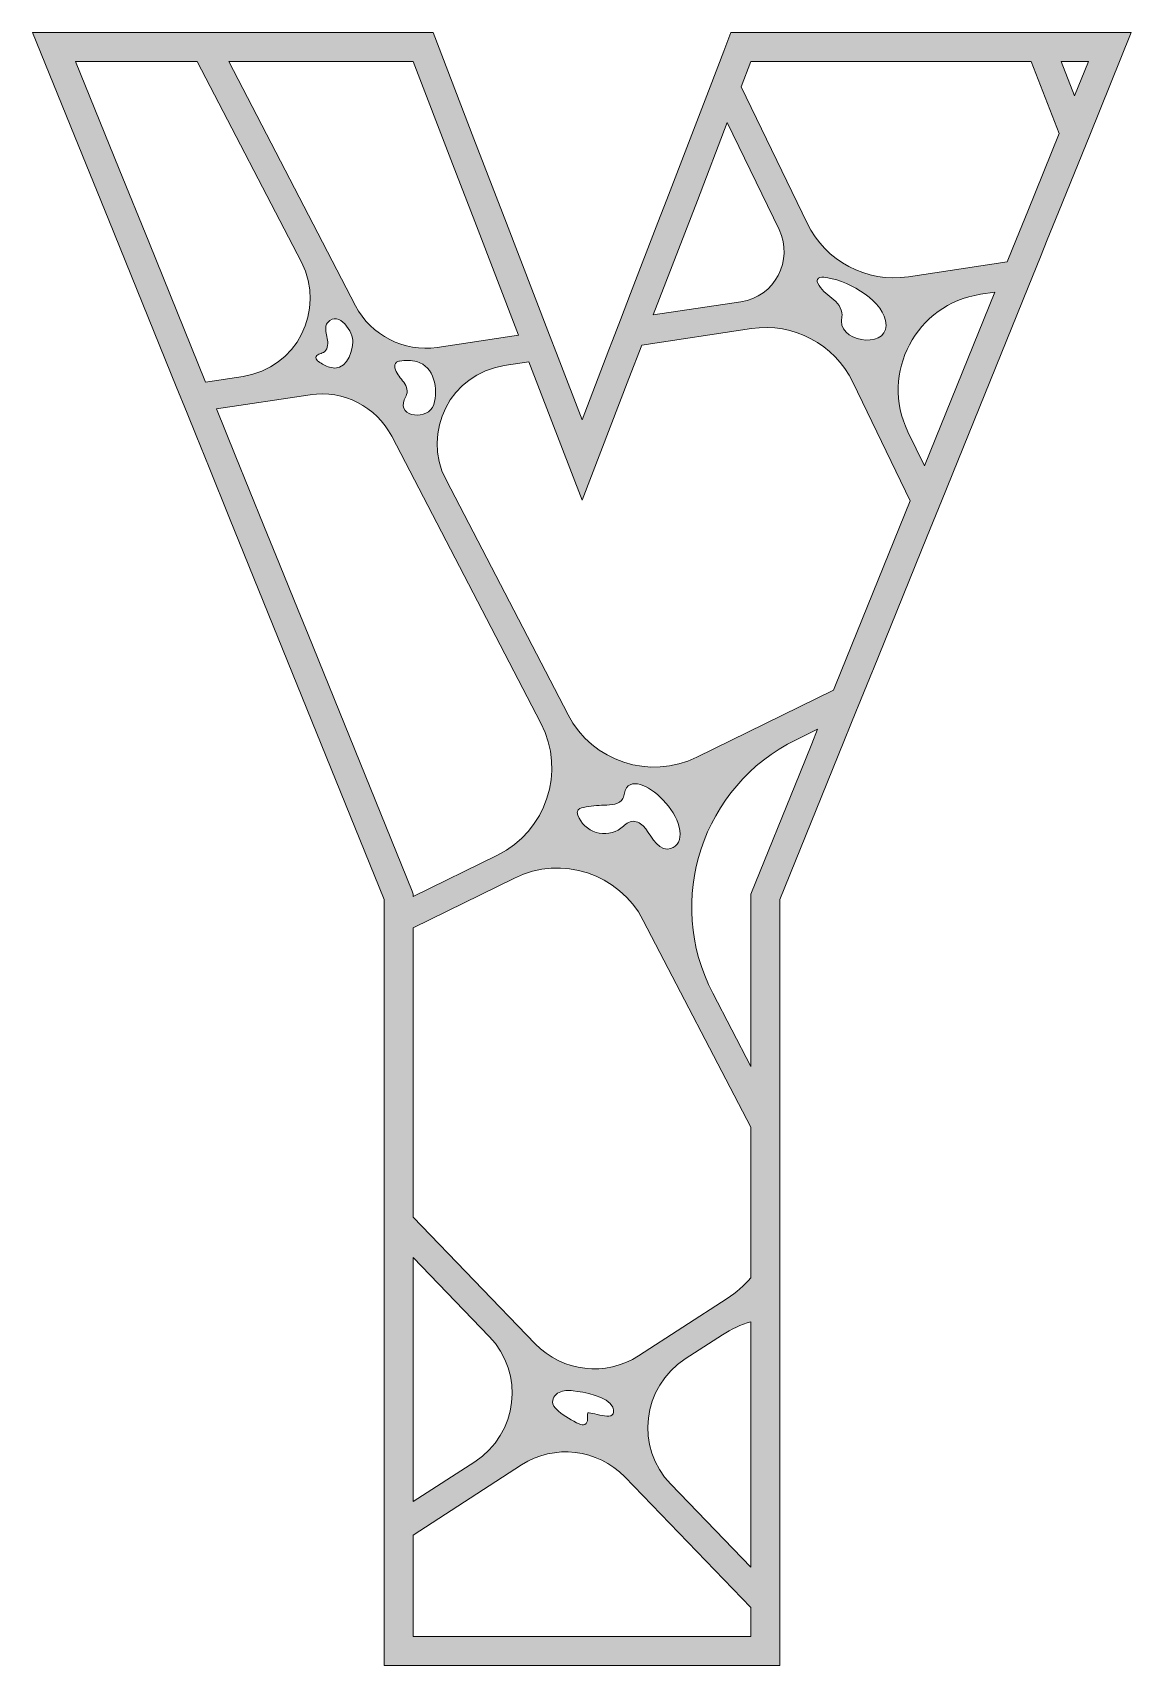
# Model space of a CAD drawing. Extents: x -1650 to 2650, y -4022 to 3022.
# Drawn here: x -1650 to -1351.7, y -4021.8 to -3578.2 of the extents above; entities that cross this region are included whole.
import ezdxf

# ---------------------------------------------------------------- set-up
doc = ezdxf.new("R2010")
doc.units = 0
doc.header["$MEASUREMENT"] = 0
doc.layers.add('Layer 1', color=7, linetype='Continuous')

msp = doc.modelspace()

# ---------------------------------------------------------------- hatches: boundary and pattern name
at = {"layer": 'Layer 1', "true_color": 0xff6839}
h = msp.add_hatch(color=30, dxfattribs=at)
h.dxf.hatch_style = 2
h.paths.add_polyline_path([(-1373.76, -3578.25), (-1381.93, -3578.25), (-1460.39, -3578.25), (-1462.32, -3583.24), (-1466.06, -3592.99), (-1477.82, -3623.59), (-1480.24, -3629.86), (-1487.63, -3649.07), (-1490.4, -3656.27), (-1492.56, -3661.89), (-1493.54, -3664.43), (-1500.83, -3683.39), (-1507.33, -3666.5), (-1510.12, -3659.22), (-1521.37, -3630.01), (-1530.18, -3607.1), (-1541.27, -3578.25), (-1600.86, -3578.25), (-1609.43, -3578.25), (-1650, -3578.25), (-1638.64, -3606.26), (-1629.35, -3629.17), (-1611.04, -3674.35), (-1608.09, -3681.6), (-1605.62, -3687.71), (-1602.11, -3696.37), (-1596.52, -3710.15), (-1554.52, -3813.76), (-1554.52, -3816.74), (-1554.52, -3825.22), (-1554.52, -3891.89), (-1554.52, -3902.86), (-1554.52, -3982.38), (-1554.52, -3991.43), (-1554.52, -4021.75), (-1447.14, -4021.75), (-1447.14, -4014.21), (-1447.14, -4003.25), (-1447.14, -3927.17), (-1447.14, -3874.18), (-1447.14, -3813.76), (-1437.25, -3789.35), (-1431.25, -3774.56), (-1426.26, -3762.25), (-1425.84, -3761.22), (-1421.97, -3751.66), (-1421.9, -3751.51), (-1407.09, -3714.98), (-1403.24, -3705.47), (-1379.69, -3647.38), (-1376.37, -3639.18), (-1374.49, -3634.55), (-1371.44, -3627.04), (-1367.11, -3616.36), (-1362.95, -3606.07), (-1351.67, -3578.25)])
edge = h.paths.add_edge_path()
edge.add_spline(control_points=[(-1469.51, -3623.85), (-1469.51, -3623.85), (-1461.37, -3602.69), (-1461.37, -3602.69), (-1461.37, -3602.69), (-1447.33, -3631.75), (-1447.33, -3631.75), (-1443.28, -3640.11), (-1448.5, -3649.99), (-1457.69, -3651.37), (-1457.69, -3651.37), (-1481.47, -3654.93), (-1481.47, -3654.93), (-1481.47, -3654.93), (-1469.51, -3623.85), (-1469.51, -3623.85)], knot_values=[0, 0, 0, 0, 1, 1, 1, 2, 2, 2, 3, 3, 3, 4, 4, 4, 5, 5, 5, 5], degree=3, periodic=1)
edge = h.paths.add_edge_path()
edge.add_spline(control_points=[(-1546.66, -3586.1), (-1546.66, -3586.1), (-1535.97, -3613.9), (-1535.97, -3613.9), (-1535.97, -3613.9), (-1529.97, -3629.5), (-1529.97, -3629.5), (-1529.97, -3629.5), (-1518.08, -3660.42), (-1518.08, -3660.42), (-1518.08, -3660.42), (-1540.16, -3663.73), (-1540.16, -3663.73), (-1549.21, -3665.08), (-1558.11, -3660.54), (-1562.33, -3652.42), (-1562.33, -3652.42), (-1596.77, -3586.1), (-1596.77, -3586.1), (-1596.77, -3586.1), (-1546.66, -3586.1), (-1546.66, -3586.1)], knot_values=[0, 0, 0, 0, 1, 1, 1, 2, 2, 2, 3, 3, 3, 4, 4, 4, 5, 5, 5, 6, 6, 6, 7, 7, 7, 7], degree=3, periodic=1)
edge = h.paths.add_edge_path()
edge.add_spline(control_points=[(-1549.53, -3672.79), (-1550.35, -3671.71), (-1551.34, -3670.66), (-1551.62, -3669.33), (-1551.73, -3668.78), (-1551.68, -3668.12), (-1551.24, -3667.77), (-1550.99, -3667.58), (-1550.67, -3667.51), (-1550.36, -3667.47), (-1548.81, -3667.21), (-1547.19, -3667.18), (-1545.67, -3667.61), (-1541.05, -3668.89), (-1539.73, -3675.09), (-1541.11, -3679.29), (-1542.54, -3683.64), (-1550.97, -3682.86), (-1549.11, -3677.98), (-1548.93, -3677.49), (-1548.6, -3677.06), (-1548.45, -3676.56), (-1548.01, -3675.27), (-1548.71, -3673.88), (-1549.53, -3672.79)], knot_values=[0, 0, 0, 0, 1, 1, 1, 2, 2, 2, 3, 3, 3, 4, 4, 4, 5, 5, 5, 6, 6, 6, 7, 7, 7, 8, 8, 8, 8], degree=3, periodic=1)
edge = h.paths.add_edge_path()
edge.add_spline(control_points=[(-1569.92, -3661.76), (-1570.12, -3660.51), (-1570.59, -3659.26), (-1570.37, -3658.02), (-1570.29, -3657.63), (-1570.15, -3657.24), (-1569.88, -3656.95), (-1566.84, -3653.61), (-1562.79, -3659.6), (-1563.05, -3662.41), (-1563.38, -3665.91), (-1565.21, -3670.45), (-1569.37, -3669.14), (-1570.45, -3668.79), (-1571.48, -3668.26), (-1572.39, -3667.58), (-1572.74, -3667.31), (-1573.09, -3666.96), (-1573.09, -3666.53), (-1573.08, -3666.09), (-1572.7, -3665.74), (-1572.29, -3665.57), (-1571.89, -3665.4), (-1571.44, -3665.33), (-1571.06, -3665.12), (-1569.95, -3664.52), (-1569.72, -3663.01), (-1569.92, -3661.76)], knot_values=[0, 0, 0, 0, 1, 1, 1, 2, 2, 2, 3, 3, 3, 4, 4, 4, 5, 5, 5, 6, 6, 6, 7, 7, 7, 8, 8, 8, 9, 9, 9, 9], degree=3, periodic=1)
edge = h.paths.add_edge_path()
edge.add_spline(control_points=[(-1618.47, -3635.09), (-1618.47, -3635.09), (-1626.5, -3615.29), (-1626.5, -3615.29), (-1626.5, -3615.29), (-1638.33, -3586.1), (-1638.33, -3586.1), (-1638.33, -3586.1), (-1605.34, -3586.1), (-1605.34, -3586.1), (-1605.34, -3586.1), (-1577.04, -3640.59), (-1577.04, -3640.59), (-1570.28, -3653.62), (-1578.35, -3669.44), (-1592.87, -3671.62), (-1592.87, -3671.62), (-1603.05, -3673.15), (-1603.05, -3673.15), (-1603.05, -3673.15), (-1618.47, -3635.09), (-1618.47, -3635.09)], knot_values=[0, 0, 0, 0, 1, 1, 1, 2, 2, 2, 3, 3, 3, 4, 4, 4, 5, 5, 5, 6, 6, 6, 7, 7, 7, 7], degree=3, periodic=1)
edge = h.paths.add_edge_path()
edge.add_spline(control_points=[(-1546.98, -3811.46), (-1546.98, -3811.46), (-1549.87, -3804.32), (-1549.87, -3804.32), (-1549.87, -3804.32), (-1575.23, -3741.77), (-1575.23, -3741.77), (-1575.23, -3741.77), (-1577.94, -3735.08), (-1577.94, -3735.08), (-1577.94, -3735.08), (-1582.98, -3722.63), (-1582.98, -3722.63), (-1582.98, -3722.63), (-1587.22, -3712.18), (-1587.22, -3712.18), (-1587.22, -3712.18), (-1595, -3692.99), (-1595, -3692.99), (-1595, -3692.99), (-1600.1, -3680.4), (-1600.1, -3680.4), (-1600.1, -3680.4), (-1574.65, -3676.59), (-1574.65, -3676.59), (-1565.61, -3675.24), (-1556.7, -3679.78), (-1552.49, -3687.89), (-1552.49, -3687.89), (-1512, -3765.84), (-1512, -3765.84), (-1505.18, -3778.96), (-1510.49, -3795.13), (-1523.77, -3801.65), (-1523.77, -3801.65), (-1546.66, -3812.89), (-1546.66, -3812.89), (-1546.66, -3812.89), (-1546.66, -3812.23), (-1546.66, -3812.23), (-1546.66, -3812.23), (-1546.98, -3811.46), (-1546.98, -3811.46)], knot_values=[0, 0, 0, 0, 1, 1, 1, 2, 2, 2, 3, 3, 3, 4, 4, 4, 5, 5, 5, 6, 6, 6, 7, 7, 7, 8, 8, 8, 9, 9, 9, 10, 10, 10, 11, 11, 11, 12, 12, 12, 13, 13, 13, 14, 14, 14, 14], degree=3, periodic=1)
edge = h.paths.add_edge_path()
edge.add_spline(control_points=[(-1546.66, -3821.37), (-1546.66, -3821.37), (-1519.19, -3807.88), (-1519.19, -3807.88), (-1506.33, -3801.56), (-1490.79, -3806.67), (-1484.19, -3819.39), (-1484.19, -3819.39), (-1454.99, -3875.58), (-1454.99, -3875.58), (-1454.99, -3875.58), (-1454.99, -3916.49), (-1454.99, -3916.49), (-1456.81, -3918.6), (-1458.95, -3920.48), (-1461.4, -3922.07), (-1461.4, -3922.07), (-1485.45, -3937.65), (-1485.45, -3937.65), (-1494.37, -3943.42), (-1506.13, -3942.07), (-1513.51, -3934.42), (-1513.51, -3934.42), (-1546.66, -3900.04), (-1546.66, -3900.04), (-1546.66, -3900.04), (-1546.66, -3821.37), (-1546.66, -3821.37)], knot_values=[0, 0, 0, 0, 1, 1, 1, 2, 2, 2, 3, 3, 3, 4, 4, 4, 5, 5, 5, 6, 6, 6, 7, 7, 7, 8, 8, 8, 9, 9, 9, 9], degree=3, periodic=1)
edge = h.paths.add_edge_path()
edge.add_spline(control_points=[(-1502.08, -3789.78), (-1501.91, -3789.1), (-1501.09, -3788.83), (-1500.4, -3788.69), (-1498.55, -3788.33), (-1496.67, -3788.13), (-1494.79, -3788.09), (-1492.9, -3788.05), (-1490.61, -3787.97), (-1489.71, -3786.3), (-1489.22, -3785.4), (-1489.33, -3784.24), (-1488.77, -3783.38), (-1487.75, -3781.78), (-1485.3, -3782.15), (-1483.62, -3783.02), (-1479.37, -3785.17), (-1474.27, -3790.87), (-1474.19, -3795.98), (-1474.16, -3797.96), (-1475.34, -3799.96), (-1477.59, -3800), (-1480.79, -3800.06), (-1482.3, -3795.63), (-1484.24, -3793.7), (-1485.07, -3792.89), (-1486.23, -3792.29), (-1487.37, -3792.51), (-1488.52, -3792.72), (-1489.35, -3793.66), (-1490.29, -3794.36), (-1492.19, -3795.76), (-1494.77, -3796.21), (-1497.03, -3795.51), (-1499.3, -3794.82), (-1501.18, -3793), (-1501.96, -3790.77), (-1502.07, -3790.45), (-1502.16, -3790.11), (-1502.08, -3789.78)], knot_values=[0, 0, 0, 0, 1, 1, 1, 2, 2, 2, 3, 3, 3, 4, 4, 4, 5, 5, 5, 6, 6, 6, 7, 7, 7, 8, 8, 8, 9, 9, 9, 10, 10, 10, 11, 11, 11, 12, 12, 12, 13, 13, 13, 13], degree=3, periodic=1)
edge = h.paths.add_edge_path()
edge.add_spline(control_points=[(-1499.32, -3954.84), (-1499.32, -3955.43), (-1499.51, -3956.1), (-1500.04, -3956.36), (-1500.52, -3956.58), (-1501.09, -3956.39), (-1501.58, -3956.18), (-1503.61, -3955.29), (-1505.52, -3954.12), (-1507.23, -3952.7), (-1507.88, -3952.17), (-1508.53, -3951.56), (-1508.74, -3950.74), (-1509.06, -3949.5), (-1508.2, -3948.18), (-1507.04, -3947.6), (-1505.9, -3947.03), (-1504.55, -3947.04), (-1503.26, -3947.18), (-1500.66, -3947.45), (-1493.54, -3948.74), (-1492.49, -3951.63), (-1490.85, -3956.1), (-1497.78, -3953.01), (-1499.25, -3953.13), (-1499.42, -3953.73), (-1499.32, -3954.22), (-1499.32, -3954.84)], knot_values=[0, 0, 0, 0, 1, 1, 1, 2, 2, 2, 3, 3, 3, 4, 4, 4, 5, 5, 5, 6, 6, 6, 7, 7, 7, 8, 8, 8, 9, 9, 9, 9], degree=3, periodic=1)
edge = h.paths.add_edge_path()
edge.add_spline(control_points=[(-1546.66, -3911.01), (-1546.66, -3911.01), (-1526.03, -3932.4), (-1526.03, -3932.4), (-1516.33, -3942.46), (-1518.22, -3958.86), (-1529.95, -3966.46), (-1529.95, -3966.46), (-1546.66, -3977.29), (-1546.66, -3977.29), (-1546.66, -3977.29), (-1546.66, -3911.01), (-1546.66, -3911.01)], knot_values=[0, 0, 0, 0, 1, 1, 1, 2, 2, 2, 3, 3, 3, 4, 4, 4, 4], degree=3, periodic=1)
edge = h.paths.add_edge_path()
edge.add_spline(control_points=[(-1454.99, -4013.9), (-1454.99, -4013.9), (-1546.66, -4013.9), (-1546.66, -4013.9), (-1546.66, -4013.9), (-1546.66, -3986.35), (-1546.66, -3986.35), (-1546.66, -3986.35), (-1517.29, -3967.33), (-1517.29, -3967.33), (-1508.37, -3961.56), (-1496.62, -3962.91), (-1489.24, -3970.55), (-1489.24, -3970.55), (-1454.99, -4006.06), (-1454.99, -4006.06), (-1454.99, -4006.06), (-1454.99, -4013.9), (-1454.99, -4013.9)], knot_values=[0, 0, 0, 0, 1, 1, 1, 2, 2, 2, 3, 3, 3, 4, 4, 4, 5, 5, 5, 6, 6, 6, 6], degree=3, periodic=1)
edge = h.paths.add_edge_path()
edge.add_spline(control_points=[(-1454.99, -3995.1), (-1454.99, -3995.1), (-1476.72, -3972.57), (-1476.72, -3972.57), (-1486.41, -3962.52), (-1484.53, -3946.11), (-1472.8, -3938.52), (-1472.8, -3938.52), (-1462.7, -3931.98), (-1462.7, -3931.98), (-1460.24, -3930.39), (-1457.65, -3929.2), (-1454.99, -3928.41), (-1454.99, -3928.41), (-1454.99, -3995.1), (-1454.99, -3995.1)], knot_values=[0, 0, 0, 0, 1, 1, 1, 2, 2, 2, 3, 3, 3, 4, 4, 4, 5, 5, 5, 5], degree=3, periodic=1)
edge = h.paths.add_edge_path()
edge.add_spline(control_points=[(-1438.46, -3771.44), (-1438.46, -3771.44), (-1441.72, -3779.47), (-1441.72, -3779.47), (-1441.72, -3779.47), (-1454.99, -3812.23), (-1454.99, -3812.23), (-1454.99, -3812.23), (-1454.99, -3859.08), (-1454.99, -3859.08), (-1454.99, -3859.08), (-1465.33, -3839.19), (-1465.33, -3839.19), (-1478.44, -3813.94), (-1468.21, -3782.85), (-1442.68, -3770.31), (-1442.68, -3770.31), (-1436.84, -3767.45), (-1436.84, -3767.45), (-1436.84, -3767.45), (-1438.46, -3771.44), (-1438.46, -3771.44)], knot_values=[0, 0, 0, 0, 1, 1, 1, 2, 2, 2, 3, 3, 3, 4, 4, 4, 5, 5, 5, 6, 6, 6, 7, 7, 7, 7], degree=3, periodic=1)
edge = h.paths.add_edge_path()
edge.add_spline(control_points=[(-1432, -3755.5), (-1432, -3755.5), (-1432.55, -3756.86), (-1432.55, -3756.86), (-1432.55, -3756.86), (-1469.61, -3775.05), (-1469.61, -3775.05), (-1482.47, -3781.37), (-1498.01, -3776.25), (-1504.62, -3763.54), (-1504.62, -3763.54), (-1537.76, -3699.72), (-1537.76, -3699.72), (-1544.53, -3686.69), (-1536.47, -3670.87), (-1521.94, -3668.69), (-1521.94, -3668.69), (-1515.28, -3667.69), (-1515.28, -3667.69), (-1515.28, -3667.69), (-1500.83, -3705.28), (-1500.83, -3705.28), (-1500.83, -3705.28), (-1488.1, -3672.18), (-1488.1, -3672.18), (-1488.1, -3672.18), (-1484.6, -3663.1), (-1484.6, -3663.1), (-1484.6, -3663.1), (-1454.82, -3658.63), (-1454.82, -3658.63), (-1443.45, -3656.93), (-1432.3, -3662.81), (-1427.31, -3673.16), (-1427.31, -3673.16), (-1411.71, -3705.44), (-1411.71, -3705.44), (-1411.71, -3705.44), (-1432, -3755.5), (-1432, -3755.5)], knot_values=[0, 0, 0, 0, 1, 1, 1, 2, 2, 2, 3, 3, 3, 4, 4, 4, 5, 5, 5, 6, 6, 6, 7, 7, 7, 8, 8, 8, 9, 9, 9, 10, 10, 10, 11, 11, 11, 12, 12, 12, 13, 13, 13, 13], degree=3, periodic=1)
edge = h.paths.add_edge_path()
edge.add_spline(control_points=[(-1432.97, -3650.34), (-1434.4, -3649.14), (-1436.03, -3648.04), (-1436.79, -3646.34), (-1436.92, -3646.02), (-1437.03, -3645.66), (-1436.92, -3645.34), (-1436.7, -3644.7), (-1435.84, -3644.61), (-1435.17, -3644.67), (-1429.48, -3645.22), (-1419.82, -3650.22), (-1418.41, -3656.41), (-1416.65, -3664.12), (-1430.38, -3662.92), (-1430.39, -3656.58), (-1430.39, -3656.04), (-1430.25, -3655.51), (-1430.23, -3654.97), (-1430.16, -3653.11), (-1431.54, -3651.52), (-1432.97, -3650.34)], knot_values=[0, 0, 0, 0, 1, 1, 1, 2, 2, 2, 3, 3, 3, 4, 4, 4, 5, 5, 5, 6, 6, 6, 7, 7, 7, 7], degree=3, periodic=1)
edge = h.paths.add_edge_path()
edge.add_spline(control_points=[(-1407.85, -3695.93), (-1407.85, -3695.93), (-1412.33, -3686.67), (-1412.33, -3686.67), (-1420.02, -3670.75), (-1410.08, -3651.93), (-1392.59, -3649.31), (-1392.59, -3649.31), (-1388.72, -3648.73), (-1388.72, -3648.73), (-1388.72, -3648.73), (-1407.85, -3695.93), (-1407.85, -3695.93)], knot_values=[0, 0, 0, 0, 1, 1, 1, 2, 2, 2, 3, 3, 3, 4, 4, 4, 4], degree=3, periodic=1)
edge = h.paths.add_edge_path()
edge.add_spline(control_points=[(-1379.81, -3626.76), (-1379.81, -3626.76), (-1382.86, -3634.28), (-1382.86, -3634.28), (-1382.86, -3634.28), (-1385.39, -3640.53), (-1385.39, -3640.53), (-1385.39, -3640.53), (-1412.19, -3644.55), (-1412.19, -3644.55), (-1423.56, -3646.25), (-1434.71, -3640.36), (-1439.71, -3630.02), (-1439.71, -3630.02), (-1457.63, -3592.95), (-1457.63, -3592.95), (-1457.63, -3592.95), (-1454.99, -3586.1), (-1454.99, -3586.1), (-1454.99, -3586.1), (-1378.87, -3586.1), (-1378.87, -3586.1), (-1378.87, -3586.1), (-1371.26, -3605.68), (-1371.26, -3605.68), (-1371.26, -3605.68), (-1379.81, -3626.76), (-1379.81, -3626.76)], knot_values=[0, 0, 0, 0, 1, 1, 1, 2, 2, 2, 3, 3, 3, 4, 4, 4, 5, 5, 5, 6, 6, 6, 7, 7, 7, 8, 8, 8, 9, 9, 9, 9], degree=3, periodic=1)
h.paths.add_polyline_path([(-1370.71, -3586.1), (-1363.32, -3586.1), (-1367.1, -3595.41)])

# ---------------------------------------------------------------- linework, layer by layer
at = {"layer": 'Layer 1', "lineweight": 0}
for points in [[(-1373.76, -3578.25), (-1381.93, -3578.25), (-1460.39, -3578.25), (-1462.32, -3583.24), (-1466.06, -3592.99), (-1477.82, -3623.59), (-1480.24, -3629.86), (-1487.63, -3649.07), (-1490.4, -3656.27), (-1492.56, -3661.89), (-1493.54, -3664.43), (-1500.83, -3683.39), (-1507.33, -3666.5), (-1510.12, -3659.22), (-1521.37, -3630.01), (-1530.18, -3607.1), (-1541.27, -3578.25), (-1600.86, -3578.25), (-1609.43, -3578.25), (-1650, -3578.25), (-1638.64, -3606.26), (-1629.35, -3629.17), (-1611.04, -3674.35), (-1608.09, -3681.6), (-1605.62, -3687.71), (-1602.11, -3696.37), (-1596.52, -3710.15), (-1554.52, -3813.76), (-1554.52, -3816.74), (-1554.52, -3825.22), (-1554.52, -3891.89), (-1554.52, -3902.86), (-1554.52, -3982.38), (-1554.52, -3991.43), (-1554.52, -4021.75), (-1447.14, -4021.75), (-1447.14, -4014.21), (-1447.14, -4003.25), (-1447.14, -3927.17), (-1447.14, -3874.18), (-1447.14, -3813.76), (-1437.25, -3789.35), (-1431.25, -3774.56), (-1426.26, -3762.25), (-1425.84, -3761.22), (-1421.97, -3751.66), (-1421.9, -3751.51), (-1407.09, -3714.98), (-1403.24, -3705.47), (-1379.69, -3647.38), (-1376.37, -3639.18), (-1374.49, -3634.55), (-1371.44, -3627.04), (-1367.11, -3616.36), (-1362.95, -3606.07), (-1351.67, -3578.25), (-1373.76, -3578.25)], [(-1370.71, -3586.1), (-1363.32, -3586.1), (-1367.1, -3595.41), (-1370.71, -3586.1)]]:
    msp.add_lwpolyline(points, dxfattribs=at)
for points, knots in [([(-1618.47, -3635.09), (-1618.47, -3635.09), (-1626.5, -3615.29), (-1626.5, -3615.29), (-1626.5, -3615.29), (-1638.33, -3586.1), (-1638.33, -3586.1), (-1638.33, -3586.1), (-1605.34, -3586.1), (-1605.34, -3586.1), (-1605.34, -3586.1), (-1577.04, -3640.59), (-1577.04, -3640.59), (-1570.28, -3653.62), (-1578.35, -3669.44), (-1592.87, -3671.62), (-1592.87, -3671.62), (-1603.05, -3673.15), (-1603.05, -3673.15), (-1603.05, -3673.15), (-1618.47, -3635.09), (-1618.47, -3635.09)], [0, 0, 0, 0, 1, 1, 1, 2, 2, 2, 3, 3, 3, 4, 4, 4, 5, 5, 5, 6, 6, 6, 7, 7, 7, 7]), ([(-1546.66, -3586.1), (-1546.66, -3586.1), (-1535.97, -3613.9), (-1535.97, -3613.9), (-1535.97, -3613.9), (-1529.97, -3629.5), (-1529.97, -3629.5), (-1529.97, -3629.5), (-1518.08, -3660.42), (-1518.08, -3660.42), (-1518.08, -3660.42), (-1540.16, -3663.73), (-1540.16, -3663.73), (-1549.21, -3665.08), (-1558.11, -3660.54), (-1562.33, -3652.42), (-1562.33, -3652.42), (-1596.77, -3586.1), (-1596.77, -3586.1), (-1596.77, -3586.1), (-1546.66, -3586.1), (-1546.66, -3586.1)], [0, 0, 0, 0, 1, 1, 1, 2, 2, 2, 3, 3, 3, 4, 4, 4, 5, 5, 5, 6, 6, 6, 7, 7, 7, 7]), ([(-1379.81, -3626.76), (-1379.81, -3626.76), (-1382.86, -3634.28), (-1382.86, -3634.28), (-1382.86, -3634.28), (-1385.39, -3640.53), (-1385.39, -3640.53), (-1385.39, -3640.53), (-1412.19, -3644.55), (-1412.19, -3644.55), (-1423.56, -3646.25), (-1434.71, -3640.36), (-1439.71, -3630.02), (-1439.71, -3630.02), (-1457.63, -3592.95), (-1457.63, -3592.95), (-1457.63, -3592.95), (-1454.99, -3586.1), (-1454.99, -3586.1), (-1454.99, -3586.1), (-1378.87, -3586.1), (-1378.87, -3586.1), (-1378.87, -3586.1), (-1371.26, -3605.68), (-1371.26, -3605.68), (-1371.26, -3605.68), (-1379.81, -3626.76), (-1379.81, -3626.76)], [0, 0, 0, 0, 1, 1, 1, 2, 2, 2, 3, 3, 3, 4, 4, 4, 5, 5, 5, 6, 6, 6, 7, 7, 7, 8, 8, 8, 9, 9, 9, 9]), ([(-1469.51, -3623.85), (-1469.51, -3623.85), (-1461.37, -3602.69), (-1461.37, -3602.69), (-1461.37, -3602.69), (-1447.33, -3631.75), (-1447.33, -3631.75), (-1443.28, -3640.11), (-1448.5, -3649.99), (-1457.69, -3651.37), (-1457.69, -3651.37), (-1481.47, -3654.93), (-1481.47, -3654.93), (-1481.47, -3654.93), (-1469.51, -3623.85), (-1469.51, -3623.85)], [0, 0, 0, 0, 1, 1, 1, 2, 2, 2, 3, 3, 3, 4, 4, 4, 5, 5, 5, 5]), ([(-1432.97, -3650.34), (-1434.4, -3649.14), (-1436.03, -3648.04), (-1436.79, -3646.34), (-1436.92, -3646.02), (-1437.03, -3645.66), (-1436.92, -3645.34), (-1436.7, -3644.7), (-1435.84, -3644.61), (-1435.17, -3644.67), (-1429.48, -3645.22), (-1419.82, -3650.22), (-1418.41, -3656.41), (-1416.65, -3664.12), (-1430.38, -3662.92), (-1430.39, -3656.58), (-1430.39, -3656.04), (-1430.25, -3655.51), (-1430.23, -3654.97), (-1430.16, -3653.11), (-1431.54, -3651.52), (-1432.97, -3650.34)], [0, 0, 0, 0, 1, 1, 1, 2, 2, 2, 3, 3, 3, 4, 4, 4, 5, 5, 5, 6, 6, 6, 7, 7, 7, 7]), ([(-1407.85, -3695.93), (-1407.85, -3695.93), (-1412.33, -3686.67), (-1412.33, -3686.67), (-1420.02, -3670.75), (-1410.08, -3651.93), (-1392.59, -3649.31), (-1392.59, -3649.31), (-1388.72, -3648.73), (-1388.72, -3648.73), (-1388.72, -3648.73), (-1407.85, -3695.93), (-1407.85, -3695.93)], [0, 0, 0, 0, 1, 1, 1, 2, 2, 2, 3, 3, 3, 4, 4, 4, 4]), ([(-1569.92, -3661.76), (-1570.12, -3660.51), (-1570.59, -3659.26), (-1570.37, -3658.02), (-1570.29, -3657.63), (-1570.15, -3657.24), (-1569.88, -3656.95), (-1566.84, -3653.61), (-1562.79, -3659.6), (-1563.05, -3662.41), (-1563.38, -3665.91), (-1565.21, -3670.45), (-1569.37, -3669.14), (-1570.45, -3668.79), (-1571.48, -3668.26), (-1572.39, -3667.58), (-1572.74, -3667.31), (-1573.09, -3666.96), (-1573.09, -3666.53), (-1573.08, -3666.09), (-1572.7, -3665.74), (-1572.29, -3665.57), (-1571.89, -3665.4), (-1571.44, -3665.33), (-1571.06, -3665.12), (-1569.95, -3664.52), (-1569.72, -3663.01), (-1569.92, -3661.76)], [0, 0, 0, 0, 1, 1, 1, 2, 2, 2, 3, 3, 3, 4, 4, 4, 5, 5, 5, 6, 6, 6, 7, 7, 7, 8, 8, 8, 9, 9, 9, 9]), ([(-1432, -3755.5), (-1432, -3755.5), (-1432.55, -3756.86), (-1432.55, -3756.86), (-1432.55, -3756.86), (-1469.61, -3775.05), (-1469.61, -3775.05), (-1482.47, -3781.37), (-1498.01, -3776.25), (-1504.62, -3763.54), (-1504.62, -3763.54), (-1537.76, -3699.72), (-1537.76, -3699.72), (-1544.53, -3686.69), (-1536.47, -3670.87), (-1521.94, -3668.69), (-1521.94, -3668.69), (-1515.28, -3667.69), (-1515.28, -3667.69), (-1515.28, -3667.69), (-1500.83, -3705.28), (-1500.83, -3705.28), (-1500.83, -3705.28), (-1488.1, -3672.18), (-1488.1, -3672.18), (-1488.1, -3672.18), (-1484.6, -3663.1), (-1484.6, -3663.1), (-1484.6, -3663.1), (-1454.82, -3658.63), (-1454.82, -3658.63), (-1443.45, -3656.93), (-1432.3, -3662.81), (-1427.31, -3673.16), (-1427.31, -3673.16), (-1411.71, -3705.44), (-1411.71, -3705.44), (-1411.71, -3705.44), (-1432, -3755.5), (-1432, -3755.5)], [0, 0, 0, 0, 1, 1, 1, 2, 2, 2, 3, 3, 3, 4, 4, 4, 5, 5, 5, 6, 6, 6, 7, 7, 7, 8, 8, 8, 9, 9, 9, 10, 10, 10, 11, 11, 11, 12, 12, 12, 13, 13, 13, 13]), ([(-1549.53, -3672.79), (-1550.35, -3671.71), (-1551.34, -3670.66), (-1551.62, -3669.33), (-1551.73, -3668.78), (-1551.68, -3668.12), (-1551.24, -3667.77), (-1550.99, -3667.58), (-1550.67, -3667.51), (-1550.36, -3667.47), (-1548.81, -3667.21), (-1547.19, -3667.18), (-1545.67, -3667.61), (-1541.05, -3668.89), (-1539.73, -3675.09), (-1541.11, -3679.29), (-1542.54, -3683.64), (-1550.97, -3682.86), (-1549.11, -3677.98), (-1548.93, -3677.49), (-1548.6, -3677.06), (-1548.45, -3676.56), (-1548.01, -3675.27), (-1548.71, -3673.88), (-1549.53, -3672.79)], [0, 0, 0, 0, 1, 1, 1, 2, 2, 2, 3, 3, 3, 4, 4, 4, 5, 5, 5, 6, 6, 6, 7, 7, 7, 8, 8, 8, 8]), ([(-1546.98, -3811.46), (-1546.98, -3811.46), (-1549.87, -3804.32), (-1549.87, -3804.32), (-1549.87, -3804.32), (-1575.23, -3741.77), (-1575.23, -3741.77), (-1575.23, -3741.77), (-1577.94, -3735.08), (-1577.94, -3735.08), (-1577.94, -3735.08), (-1582.98, -3722.63), (-1582.98, -3722.63), (-1582.98, -3722.63), (-1587.22, -3712.18), (-1587.22, -3712.18), (-1587.22, -3712.18), (-1595, -3692.99), (-1595, -3692.99), (-1595, -3692.99), (-1600.1, -3680.4), (-1600.1, -3680.4), (-1600.1, -3680.4), (-1574.65, -3676.59), (-1574.65, -3676.59), (-1565.61, -3675.24), (-1556.7, -3679.78), (-1552.49, -3687.89), (-1552.49, -3687.89), (-1512, -3765.84), (-1512, -3765.84), (-1505.18, -3778.96), (-1510.49, -3795.13), (-1523.77, -3801.65), (-1523.77, -3801.65), (-1546.66, -3812.89), (-1546.66, -3812.89), (-1546.66, -3812.89), (-1546.66, -3812.23), (-1546.66, -3812.23), (-1546.66, -3812.23), (-1546.98, -3811.46), (-1546.98, -3811.46)], [0, 0, 0, 0, 1, 1, 1, 2, 2, 2, 3, 3, 3, 4, 4, 4, 5, 5, 5, 6, 6, 6, 7, 7, 7, 8, 8, 8, 9, 9, 9, 10, 10, 10, 11, 11, 11, 12, 12, 12, 13, 13, 13, 14, 14, 14, 14]), ([(-1438.46, -3771.44), (-1438.46, -3771.44), (-1441.72, -3779.47), (-1441.72, -3779.47), (-1441.72, -3779.47), (-1454.99, -3812.23), (-1454.99, -3812.23), (-1454.99, -3812.23), (-1454.99, -3859.08), (-1454.99, -3859.08), (-1454.99, -3859.08), (-1465.33, -3839.19), (-1465.33, -3839.19), (-1478.44, -3813.94), (-1468.21, -3782.85), (-1442.68, -3770.31), (-1442.68, -3770.31), (-1436.84, -3767.45), (-1436.84, -3767.45), (-1436.84, -3767.45), (-1438.46, -3771.44), (-1438.46, -3771.44)], [0, 0, 0, 0, 1, 1, 1, 2, 2, 2, 3, 3, 3, 4, 4, 4, 5, 5, 5, 6, 6, 6, 7, 7, 7, 7]), ([(-1502.08, -3789.78), (-1501.91, -3789.1), (-1501.09, -3788.83), (-1500.4, -3788.69), (-1498.55, -3788.33), (-1496.67, -3788.13), (-1494.79, -3788.09), (-1492.9, -3788.05), (-1490.61, -3787.97), (-1489.71, -3786.3), (-1489.22, -3785.4), (-1489.33, -3784.24), (-1488.77, -3783.38), (-1487.75, -3781.78), (-1485.3, -3782.15), (-1483.62, -3783.02), (-1479.37, -3785.17), (-1474.27, -3790.87), (-1474.19, -3795.98), (-1474.16, -3797.96), (-1475.34, -3799.96), (-1477.59, -3800), (-1480.79, -3800.06), (-1482.3, -3795.63), (-1484.24, -3793.7), (-1485.07, -3792.89), (-1486.23, -3792.29), (-1487.37, -3792.51), (-1488.52, -3792.72), (-1489.35, -3793.66), (-1490.29, -3794.36), (-1492.19, -3795.76), (-1494.77, -3796.21), (-1497.03, -3795.51), (-1499.3, -3794.82), (-1501.18, -3793), (-1501.96, -3790.77), (-1502.07, -3790.45), (-1502.16, -3790.11), (-1502.08, -3789.78)], [0, 0, 0, 0, 1, 1, 1, 2, 2, 2, 3, 3, 3, 4, 4, 4, 5, 5, 5, 6, 6, 6, 7, 7, 7, 8, 8, 8, 9, 9, 9, 10, 10, 10, 11, 11, 11, 12, 12, 12, 13, 13, 13, 13]), ([(-1546.66, -3821.37), (-1546.66, -3821.37), (-1519.19, -3807.88), (-1519.19, -3807.88), (-1506.33, -3801.56), (-1490.79, -3806.67), (-1484.19, -3819.39), (-1484.19, -3819.39), (-1454.99, -3875.58), (-1454.99, -3875.58), (-1454.99, -3875.58), (-1454.99, -3916.49), (-1454.99, -3916.49), (-1456.81, -3918.6), (-1458.95, -3920.48), (-1461.4, -3922.07), (-1461.4, -3922.07), (-1485.45, -3937.65), (-1485.45, -3937.65), (-1494.37, -3943.42), (-1506.13, -3942.07), (-1513.51, -3934.42), (-1513.51, -3934.42), (-1546.66, -3900.04), (-1546.66, -3900.04), (-1546.66, -3900.04), (-1546.66, -3821.37), (-1546.66, -3821.37)], [0, 0, 0, 0, 1, 1, 1, 2, 2, 2, 3, 3, 3, 4, 4, 4, 5, 5, 5, 6, 6, 6, 7, 7, 7, 8, 8, 8, 9, 9, 9, 9]), ([(-1546.66, -3911.01), (-1546.66, -3911.01), (-1526.03, -3932.4), (-1526.03, -3932.4), (-1516.33, -3942.46), (-1518.22, -3958.86), (-1529.95, -3966.46), (-1529.95, -3966.46), (-1546.66, -3977.29), (-1546.66, -3977.29), (-1546.66, -3977.29), (-1546.66, -3911.01), (-1546.66, -3911.01)], [0, 0, 0, 0, 1, 1, 1, 2, 2, 2, 3, 3, 3, 4, 4, 4, 4]), ([(-1454.99, -3995.1), (-1454.99, -3995.1), (-1476.72, -3972.57), (-1476.72, -3972.57), (-1486.41, -3962.52), (-1484.53, -3946.11), (-1472.8, -3938.52), (-1472.8, -3938.52), (-1462.7, -3931.98), (-1462.7, -3931.98), (-1460.24, -3930.39), (-1457.65, -3929.2), (-1454.99, -3928.41), (-1454.99, -3928.41), (-1454.99, -3995.1), (-1454.99, -3995.1)], [0, 0, 0, 0, 1, 1, 1, 2, 2, 2, 3, 3, 3, 4, 4, 4, 5, 5, 5, 5]), ([(-1499.32, -3954.84), (-1499.32, -3955.43), (-1499.51, -3956.1), (-1500.04, -3956.36), (-1500.52, -3956.58), (-1501.09, -3956.39), (-1501.58, -3956.18), (-1503.61, -3955.29), (-1505.52, -3954.12), (-1507.23, -3952.7), (-1507.88, -3952.17), (-1508.53, -3951.56), (-1508.74, -3950.74), (-1509.06, -3949.5), (-1508.2, -3948.18), (-1507.04, -3947.6), (-1505.9, -3947.03), (-1504.55, -3947.04), (-1503.26, -3947.18), (-1500.66, -3947.45), (-1493.54, -3948.74), (-1492.49, -3951.63), (-1490.85, -3956.1), (-1497.78, -3953.01), (-1499.25, -3953.13), (-1499.42, -3953.73), (-1499.32, -3954.22), (-1499.32, -3954.84)], [0, 0, 0, 0, 1, 1, 1, 2, 2, 2, 3, 3, 3, 4, 4, 4, 5, 5, 5, 6, 6, 6, 7, 7, 7, 8, 8, 8, 9, 9, 9, 9]), ([(-1454.99, -4013.9), (-1454.99, -4013.9), (-1546.66, -4013.9), (-1546.66, -4013.9), (-1546.66, -4013.9), (-1546.66, -3986.35), (-1546.66, -3986.35), (-1546.66, -3986.35), (-1517.29, -3967.33), (-1517.29, -3967.33), (-1508.37, -3961.56), (-1496.62, -3962.91), (-1489.24, -3970.55), (-1489.24, -3970.55), (-1454.99, -4006.06), (-1454.99, -4006.06), (-1454.99, -4006.06), (-1454.99, -4013.9), (-1454.99, -4013.9)], [0, 0, 0, 0, 1, 1, 1, 2, 2, 2, 3, 3, 3, 4, 4, 4, 5, 5, 5, 6, 6, 6, 6])]:
    msp.add_open_spline(points, degree=3, knots=knots, dxfattribs=at)

doc.saveas('drawing.dxf')
